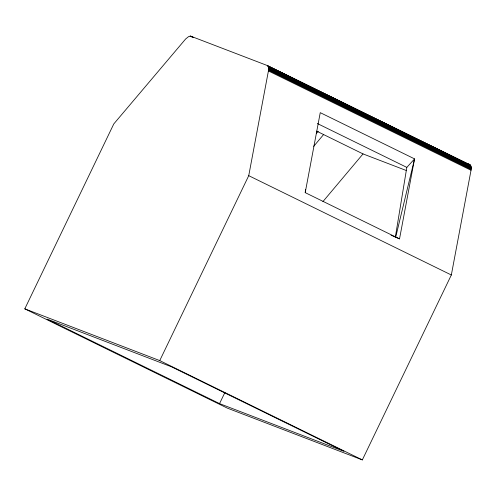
<?xml version="1.0" encoding="UTF-8"?>
<svg xmlns="http://www.w3.org/2000/svg" width="496" height="496" viewBox="0 0 496 496"><rect width="100%" height="100%" fill="white"/><g stroke="black" fill="none" stroke-linecap="round" stroke-linejoin="round"><path stroke-width="0.74" d="M24.8 308.841L159.743 360.598L248.738 175.671L268.417 70.94L268.516 67.499L267.598 65.646L190.551 36.103L188.666 36.555L185.678 38.936L113.795 123.913L24.8 308.841L227.397 408.152L362.34 459.91L451.335 274.989L470.871 171.101C471.727 168.026 471.38 163.63 467.015 163.699M305.214 192.64L320.249 112.654L414.563 158.887L399.528 238.874L305.214 192.64L305.524 189.565M395.287 237.423L406.819 167.388L414.563 158.887L395.616 237.497M219.548 403.626L343.902 451.323L171.436 366.78L47.083 319.083L219.548 403.626L224.924 392.466M313.689 146.339L323.597 134.559M322.908 201.624L363.029 153.915L406.156 170.457M316.262 133.61L318.258 131.242M391.04 235.197L399.528 238.874M267.598 65.646L470.196 164.963M267.865 65.881L470.462 165.193M268.088 66.179L470.685 165.497M268.268 66.551L470.865 165.869M268.417 66.991L471.014 166.309M268.516 67.499L471.113 166.817M268.584 68.07L471.181 167.388M268.603 68.702L471.2 168.02M268.584 69.397L471.181 168.708M268.522 70.141L471.119 169.458M268.417 70.94L471.014 170.252M190.551 36.103L193.328 37.46M190.129 36.09L192.212 37.107M317.359 123.529L406.819 167.388M316.665 131.155L363.029 153.915M248.738 175.671L451.335 274.989M159.743 360.598L362.34 459.91"/></g></svg>
